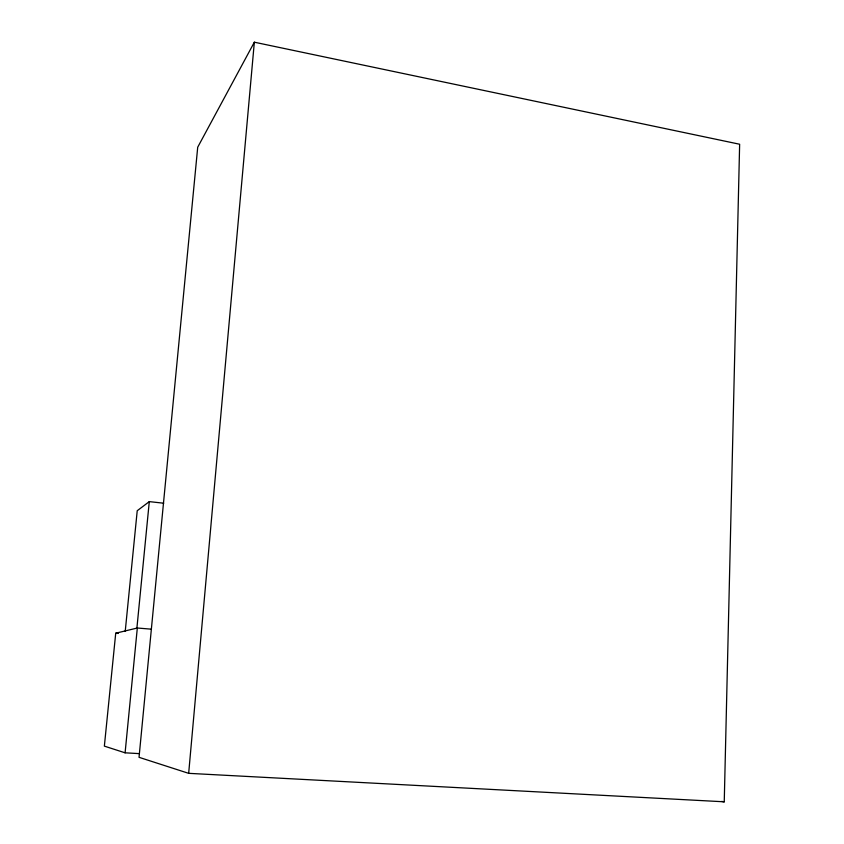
<?xml version="1.0" encoding="UTF-8"?>
<svg xmlns="http://www.w3.org/2000/svg" width="844" height="844" viewBox="0 0 844 844"><rect width="100%" height="100%" fill="white"/><g stroke="black" fill="none" stroke-linecap="round" stroke-linejoin="round"><path stroke-width="1.27" d="M724.247 801.8L739.639 144.24L254.339 42.2L197.718 147.194L139.038 757.321L188.666 773.336L724.247 801.8L721.641 801.42M188.666 773.336L254.339 42.2M136.876 628.347L149.293 501.621L163.683 503.203M139.123 753.618L125.091 752.816L137.319 628.01L151.097 629.149M125.228 631.301L137.224 510.726L149.293 501.621M137.319 628.01L115.723 633.211L104.361 746.128L125.091 752.816M115.723 633.211L118.287 633.411"/></g></svg>
